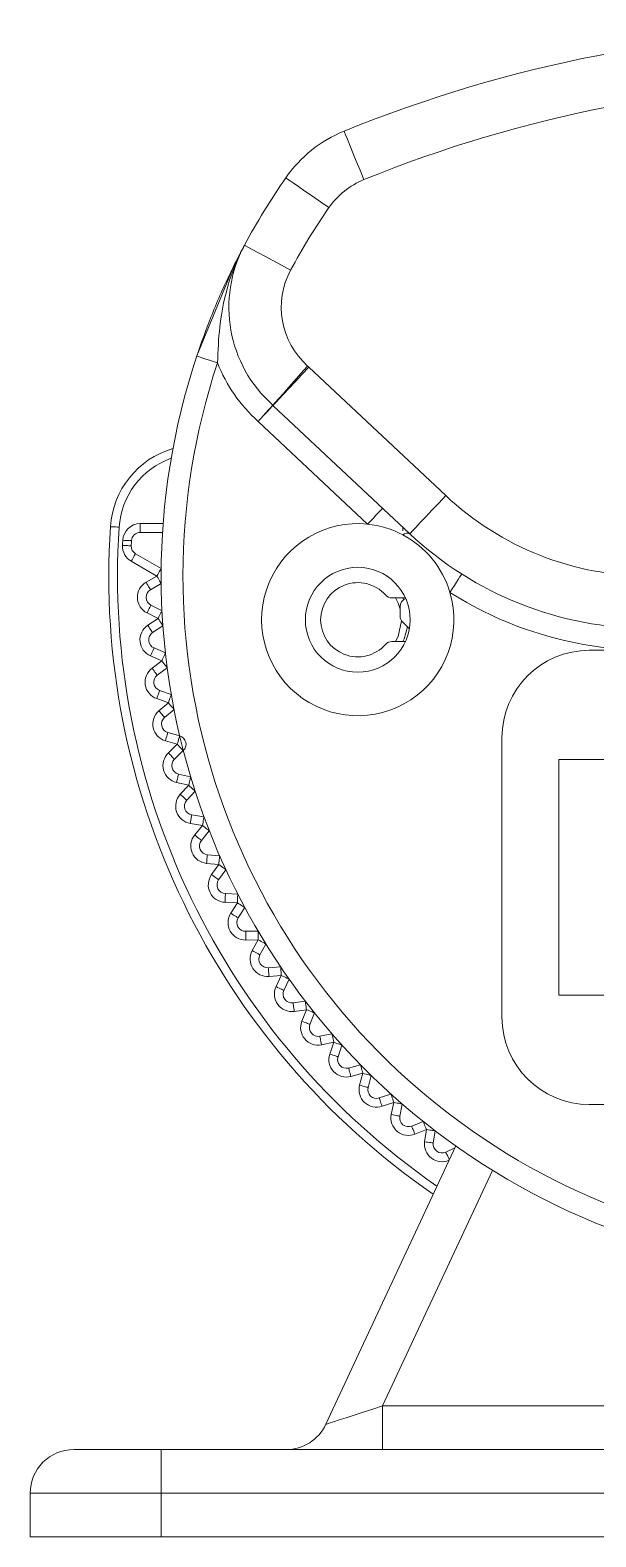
# Model space of a CAD drawing. Header units: inches. Extents: x 1.7 to 23.3, y 1.5 to 12.6.
# Drawn here: x 21.843 to 22.345, y 4.574 to 5.912 of the extents above; entities that cross this region are included whole.
import ezdxf

# ---------------------------------------------------------------- set-up
doc = ezdxf.new("R2010")
doc.units = ezdxf.units.IN
doc.header["$MEASUREMENT"] = 0

msp = doc.modelspace()

# ---------------------------------------------------------------- linework, layer by layer
at = {"color": 7, "linetype": 'Continuous', "lineweight": 15}
for p, q in [((22.090158, 5.613053), (22.211671, 5.498954)), ((22.179801, 5.465013), (22.058287, 5.579111)), ((22.142355, 5.473562), (22.04512, 5.564863)), ((21.940342, 5.466254), (21.940342, 5.474014)), ((21.960203, 5.466254), (21.940342, 5.466254)), ((22.17351, 5.47092), (22.17351, 5.467676)), ((21.955109, 5.427455), (21.932381, 5.440577)), ((21.936261, 5.447297), (21.958989, 5.434175)), ((21.945604, 5.421967), (21.955109, 5.427455)), ((21.958989, 5.420734), (21.949484, 5.415246)), ((22.175912, 5.408055), (22.163952, 5.408055)), ((21.956249, 5.389738), (21.94643, 5.394642)), ((21.949897, 5.401584), (21.959716, 5.39668)), ((22.171216, 5.391869), (22.171216, 5.400295)), ((21.947092, 5.383686), (21.956249, 5.389738)), ((21.960527, 5.383264), (21.951371, 5.377212)), ((22.179418, 5.380453), (22.173489, 5.386382)), ((22.163952, 5.369255), (22.175912, 5.369255)), ((21.959664, 5.352159), (21.949566, 5.356461)), ((21.952608, 5.3636), (21.962705, 5.359298)), ((22.820338, 5.361495), (22.339224, 5.361495)), ((21.950889, 5.345565), (21.959664, 5.352159)), ((21.964325, 5.345955), (21.955551, 5.339362)), ((21.965341, 5.314854), (21.955003, 5.318539)), ((21.956981, 5.307743), (21.965341, 5.314854)), ((21.957608, 5.325848), (21.967946, 5.322164)), ((21.970369, 5.308943), (21.962009, 5.301832)), ((21.964878, 5.288468), (21.97542, 5.285414)), ((21.973261, 5.277961), (21.962719, 5.281014)), ((21.965345, 5.270358), (21.973261, 5.277961)), ((22.261625, 5.283896), (22.261625, 5.03558)), ((21.978636, 5.272364), (21.970721, 5.264761)), ((22.312064, 5.054979), (22.312064, 5.264497)), ((22.385783, 5.264497), (22.312064, 5.264497)), ((21.974391, 5.251595), (21.985099, 5.249183)), ((21.983394, 5.241613), (21.972686, 5.244024)), ((21.975952, 5.233546), (21.983394, 5.241613)), ((21.989097, 5.236351), (21.981655, 5.228284)), ((21.995703, 5.205943), (21.984869, 5.207703)), ((21.986114, 5.215363), (21.996947, 5.213602)), ((21.988761, 5.197441), (21.995703, 5.205943)), ((22.001713, 5.201035), (21.994772, 5.192533)), ((22.010143, 5.171081), (21.999223, 5.172184)), ((22.000003, 5.179905), (22.010923, 5.178802)), ((22.003727, 5.162176), (22.010143, 5.171081)), ((22.016439, 5.166545), (22.010023, 5.15764)), ((22.016007, 5.145351), (22.026974, 5.144909)), ((22.026661, 5.137155), (22.015695, 5.137597)), ((22.020795, 5.127879), (22.026661, 5.137155)), ((22.03322, 5.133008), (22.027354, 5.123731)), ((22.034069, 5.111825), (22.045042, 5.112046)), ((22.045198, 5.104288), (22.034225, 5.104067)), ((22.039903, 5.094674), (22.045198, 5.104288)), ((22.051995, 5.100544), (22.0467, 5.090931)), ((22.054122, 5.079452), (22.065062, 5.080335)), ((22.065686, 5.0726), (22.054746, 5.071717)), ((22.060981, 5.062685), (22.065686, 5.0726)), ((22.072697, 5.069274), (22.067992, 5.059358)), ((22.076093, 5.048348), (22.086959, 5.049891)), ((22.521582, 5.054979), (22.312064, 5.054979)), ((22.08805, 5.042208), (22.077183, 5.040666)), ((22.083952, 5.032026), (22.08805, 5.042208)), ((22.095248, 5.03931), (22.09115, 5.029128)), ((22.099901, 5.018628), (22.110655, 5.020824)), ((22.112207, 5.01322), (22.101454, 5.011025)), ((22.108732, 5.00281), (22.112207, 5.01322)), ((22.119568, 5.010763), (22.116092, 5.000352)), ((22.125461, 4.9904), (22.136063, 4.99324)), ((22.138071, 4.985745), (22.12747, 4.982904)), ((22.135231, 4.975143), (22.138071, 4.985745)), ((22.145567, 4.983736), (22.142726, 4.973135)), ((22.152679, 4.963766), (22.16309, 4.967241)), ((22.165547, 4.959881), (22.155136, 4.956405)), ((22.163351, 4.949127), (22.165547, 4.959881)), ((22.17315, 4.958329), (22.170955, 4.947575)), ((22.339224, 4.957981), (22.424583, 4.957981)), ((22.181455, 4.938824), (22.191637, 4.942922)), ((22.194534, 4.935723), (22.184352, 4.931625)), ((22.192992, 4.924856), (22.194534, 4.935723)), ((22.202217, 4.934633), (22.200675, 4.923766)), ((22.105234, 4.673867), (22.220548, 4.92116)), ((22.211684, 4.915665), (22.219777, 4.919505)), ((22.15569, 4.651465), (22.15569, 4.690264)), ((22.15569, 4.690264), (23.003872, 4.690264)), ((21.88139, 4.651465), (21.958989, 4.651465)), ((21.958989, 4.612665), (21.958989, 4.651465)), ((21.958989, 4.651465), (23.200573, 4.651465)), ((21.958989, 4.612665), (21.842591, 4.612665)), ((21.842591, 4.573866), (21.842591, 4.612665)), ((23.200573, 4.612665), (21.958989, 4.612665)), ((21.958989, 4.612665), (21.958989, 4.573866)), ((21.958989, 4.573866), (21.842591, 4.573866)), ((23.200573, 4.573866), (21.958989, 4.573866))]:
    msp.add_line(p, q, dxfattribs=at)
at = {"color": 8, "linetype": 'Continuous', "lineweight": 15}
for p, q in [((21.940342, 5.474014), (21.960737, 5.474014)), ((22.173615, 5.408055), (22.174328, 5.406509)), ((22.253248, 4.899478), (22.15569, 4.690264))]:
    msp.add_line(p, q, dxfattribs=at)
at = {"color": 7, "linetype": 'Continuous', "lineweight": 15, "flags": 128}
for points in [[(22.139003, 5.779621), (22.135579, 5.788034), (22.132286, 5.796124), (22.129252, 5.80358), (22.126592, 5.810114), (22.124409, 5.815477), (22.122787, 5.819463), (22.121788, 5.821917), (22.121451, 5.822745)], [(22.06969, 5.781277), (22.070425, 5.780767), (22.072602, 5.779257), (22.076138, 5.776804), (22.080895, 5.773504), (22.086693, 5.769483), (22.093307, 5.764895), (22.100483, 5.759917), (22.107947, 5.75474)], [(22.032955, 5.721333), (22.023877, 5.703776), (21.990574, 5.62295)], [(22.032955, 5.721333), (22.033743, 5.720909), (22.036077, 5.719655), (22.039867, 5.717618), (22.044967, 5.714877), (22.051182, 5.711537), (22.058273, 5.707727), (22.065966, 5.703592), (22.073967, 5.699292)], [(21.990574, 5.62295), (21.990928, 5.622832), (21.991976, 5.622485), (21.993678, 5.62192), (21.995967, 5.62116), (21.998758, 5.620234), (22.001941, 5.619178), (22.005395, 5.618032), (22.008987, 5.61684)], [(22.058132, 5.579253), (22.058727, 5.579921), (22.060488, 5.581901), (22.063347, 5.585116), (22.067195, 5.589443), (22.071884, 5.594715), (22.077233, 5.60073), (22.083037, 5.607256), (22.089073, 5.614044)], [(22.058287, 5.579111), (22.0589, 5.579763), (22.060713, 5.581695), (22.063658, 5.584831), (22.067622, 5.589052), (22.072452, 5.594196), (22.077962, 5.600064), (22.08394, 5.606431), (22.090158, 5.613053)], [(22.179801, 5.465013), (22.180413, 5.465665), (22.182227, 5.467596), (22.185172, 5.470733), (22.189136, 5.474954), (22.193965, 5.480097), (22.199475, 5.485965), (22.205454, 5.492333), (22.211671, 5.498954)], [(22.142355, 5.473562), (22.144945, 5.476322), (22.147436, 5.478975), (22.149732, 5.48142), (22.151744, 5.483563), (22.153396, 5.485321), (22.154623, 5.486628), (22.155379, 5.487433), (22.155634, 5.487705)], [(21.913875, 5.471359), (21.914024, 5.471349), (21.914465, 5.47132), (21.91518, 5.471273), (21.916143, 5.47121), (21.917317, 5.471132), (21.918655, 5.471044), (21.920108, 5.470948), (21.921618, 5.470849)], [(21.932387, 5.454339), (21.932238, 5.454346), (21.931797, 5.454364), (21.931081, 5.454394), (21.930116, 5.454434), (21.928942, 5.454482), (21.927601, 5.454538), (21.926147, 5.454598), (21.924634, 5.454661)], [(21.932591, 5.45887), (21.932442, 5.458878), (21.932001, 5.458899), (21.931285, 5.458934), (21.930321, 5.458981), (21.929147, 5.459038), (21.927807, 5.459103), (21.926353, 5.459173), (21.924841, 5.459247)], [(21.936261, 5.447297), (21.936186, 5.447168), (21.935965, 5.446786), (21.935607, 5.446165), (21.935124, 5.445329), (21.934536, 5.44431), (21.933865, 5.443149), (21.933138, 5.441888), (21.932381, 5.440577)], [(21.949484, 5.415246), (21.949409, 5.415376), (21.949189, 5.415758), (21.94883, 5.416379), (21.948347, 5.417215), (21.947759, 5.418233), (21.947089, 5.419395), (21.946361, 5.420656), (21.945604, 5.421967)], [(21.958989, 5.434175), (21.958914, 5.434046), (21.958694, 5.433663), (21.958335, 5.433042), (21.957853, 5.432207), (21.957265, 5.431188), (21.956594, 5.430026), (21.955866, 5.428766), (21.955109, 5.427455)], [(21.958989, 5.420734), (21.958914, 5.420863), (21.958694, 5.421246), (21.958335, 5.421867), (21.957853, 5.422703), (21.957265, 5.423721), (21.956594, 5.424883), (21.955866, 5.426144), (21.955109, 5.427455)], [(22.215424, 5.41292), (22.217453, 5.416115), (22.219405, 5.419187), (22.221203, 5.422018), (22.22278, 5.424499), (22.224074, 5.426536), (22.225035, 5.428049), (22.225627, 5.428981), (22.225827, 5.429295)], [(22.167188, 5.408055), (22.169433, 5.403503), (22.171216, 5.398112)], [(21.949897, 5.401584), (21.94983, 5.401451), (21.949633, 5.401056), (21.949312, 5.400414), (21.948881, 5.399551), (21.948356, 5.398499), (21.947756, 5.397298), (21.947106, 5.395996), (21.94643, 5.394642)], [(21.959716, 5.39668), (21.959649, 5.396547), (21.959452, 5.396152), (21.959132, 5.39551), (21.9587, 5.394647), (21.958175, 5.393595), (21.957576, 5.392395), (21.956925, 5.391092), (21.956249, 5.389738)], [(21.951371, 5.377212), (21.951289, 5.377337), (21.951045, 5.377705), (21.95065, 5.378303), (21.950118, 5.379108), (21.949469, 5.38009), (21.94873, 5.381209), (21.947927, 5.382423), (21.947092, 5.383686)], [(21.960527, 5.383264), (21.960445, 5.383388), (21.960202, 5.383757), (21.959806, 5.384355), (21.959274, 5.38516), (21.958626, 5.386141), (21.957886, 5.38726), (21.957083, 5.388475), (21.956249, 5.389738)], [(22.172377, 5.387787), (22.169433, 5.373807), (22.167188, 5.369255)], [(21.952608, 5.3636), (21.952549, 5.363463), (21.952376, 5.363056), (21.952095, 5.362397), (21.951717, 5.361509), (21.951256, 5.360427), (21.95073, 5.359193), (21.95016, 5.357853), (21.949566, 5.356461)], [(21.962705, 5.359298), (21.962647, 5.35916), (21.962474, 5.358754), (21.962193, 5.358094), (21.961814, 5.357207), (21.961353, 5.356125), (21.960828, 5.354891), (21.960257, 5.353551), (21.959664, 5.352159)], [(21.955551, 5.339362), (21.955461, 5.339481), (21.955196, 5.339834), (21.954765, 5.340407), (21.954186, 5.341179), (21.953479, 5.342119), (21.952673, 5.343191), (21.951799, 5.344355), (21.950889, 5.345565)], [(21.964325, 5.345955), (21.964236, 5.346074), (21.96397, 5.346427), (21.96354, 5.347001), (21.96296, 5.347772), (21.962254, 5.348712), (21.961448, 5.349785), (21.960573, 5.350948), (21.959664, 5.352159)], [(21.957608, 5.325848), (21.957558, 5.325708), (21.957409, 5.325292), (21.957169, 5.324617), (21.956845, 5.323707), (21.95645, 5.3226), (21.956, 5.321336), (21.955511, 5.319965), (21.955003, 5.318539)], [(21.967946, 5.322164), (21.967896, 5.322023), (21.967748, 5.321607), (21.967507, 5.320932), (21.967183, 5.320023), (21.966789, 5.318915), (21.966338, 5.317652), (21.965849, 5.31628), (21.965341, 5.314854)], [(21.970369, 5.308943), (21.970272, 5.309057), (21.969986, 5.309393), (21.969522, 5.30994), (21.968896, 5.310675), (21.968134, 5.31157), (21.967265, 5.312592), (21.966322, 5.313701), (21.965341, 5.314854)], [(21.962009, 5.301832), (21.961912, 5.301946), (21.961626, 5.302282), (21.961161, 5.302828), (21.960536, 5.303563), (21.959774, 5.304459), (21.958905, 5.305481), (21.957962, 5.30659), (21.956981, 5.307743)], [(21.964878, 5.288468), (21.964836, 5.288325), (21.964713, 5.287901), (21.964514, 5.287212), (21.964245, 5.286285), (21.963918, 5.285155), (21.963545, 5.283867), (21.96314, 5.282468), (21.962719, 5.281014)], [(21.97542, 5.285414), (21.975378, 5.285271), (21.975255, 5.284847), (21.975056, 5.284158), (21.974787, 5.283231), (21.97446, 5.282102), (21.974087, 5.280813), (21.973682, 5.279415), (21.973261, 5.277961)], [(21.978636, 5.272364), (21.978533, 5.272472), (21.978227, 5.27279), (21.97773, 5.273308), (21.977062, 5.274003), (21.976247, 5.274852), (21.975318, 5.275819), (21.97431, 5.276869), (21.973261, 5.277961)], [(21.970721, 5.264761), (21.970617, 5.264869), (21.970312, 5.265187), (21.969815, 5.265704), (21.969146, 5.2664), (21.968332, 5.267249), (21.967402, 5.268216), (21.966394, 5.269266), (21.965345, 5.270358)], [(21.974391, 5.251595), (21.974358, 5.251449), (21.974261, 5.251018), (21.974104, 5.250319), (21.973892, 5.249377), (21.973633, 5.24823), (21.973339, 5.246921), (21.973019, 5.245501), (21.972686, 5.244024)], [(21.985099, 5.249183), (21.985066, 5.249038), (21.984969, 5.248607), (21.984811, 5.247907), (21.984599, 5.246966), (21.984341, 5.245819), (21.984046, 5.24451), (21.983726, 5.24309), (21.983394, 5.241613)], [(21.989097, 5.236351), (21.988988, 5.236452), (21.988663, 5.236752), (21.988136, 5.237238), (21.987427, 5.237892), (21.986562, 5.23869), (21.985576, 5.239599), (21.984506, 5.240586), (21.983394, 5.241613)], [(21.981655, 5.228284), (21.981546, 5.228385), (21.981221, 5.228684), (21.980694, 5.229171), (21.979985, 5.229825), (21.97912, 5.230622), (21.978134, 5.231532), (21.977064, 5.232519), (21.975952, 5.233546)], [(21.986114, 5.215363), (21.98609, 5.215216), (21.986019, 5.21478), (21.985904, 5.214072), (21.985749, 5.213119), (21.985561, 5.211959), (21.985345, 5.210635), (21.985112, 5.209198), (21.984869, 5.207703)], [(21.996947, 5.213602), (21.996923, 5.213455), (21.996853, 5.213019), (21.996738, 5.212311), (21.996583, 5.211359), (21.996394, 5.210198), (21.996179, 5.208874), (21.995945, 5.207437), (21.995703, 5.205943)], [(21.994772, 5.192533), (21.994656, 5.192628), (21.994314, 5.192907), (21.993759, 5.19336), (21.993011, 5.193971), (21.992101, 5.194715), (21.991061, 5.195563), (21.989934, 5.196484), (21.988761, 5.197441)], [(22.001713, 5.201035), (22.001598, 5.201129), (22.001256, 5.201409), (22.0007, 5.201862), (21.999953, 5.202473), (21.999042, 5.203216), (21.998003, 5.204065), (21.996875, 5.204985), (21.995703, 5.205943)], [(22.000003, 5.179905), (21.999988, 5.179757), (21.999943, 5.179317), (21.999871, 5.178604), (21.999774, 5.177644), (21.999656, 5.176474), (21.999521, 5.175139), (21.999375, 5.173691), (21.999223, 5.172184)], [(22.010923, 5.178802), (22.010908, 5.178653), (22.010863, 5.178214), (22.010791, 5.177501), (22.010694, 5.17654), (22.010576, 5.175371), (22.010441, 5.174036), (22.010295, 5.172587), (22.010143, 5.171081)], [(22.016439, 5.166545), (22.016318, 5.166633), (22.01596, 5.166891), (22.015378, 5.16731), (22.014595, 5.167874), (22.013641, 5.168561), (22.012552, 5.169345), (22.011371, 5.170196), (22.010143, 5.171081)], [(22.010023, 5.15764), (22.009902, 5.157727), (22.009544, 5.157985), (22.008962, 5.158404), (22.008179, 5.158969), (22.007225, 5.159656), (22.006137, 5.16044), (22.004956, 5.161291), (22.003727, 5.162176)], [(22.016007, 5.145351), (22.016001, 5.145202), (22.015983, 5.14476), (22.015955, 5.144044), (22.015916, 5.14308), (22.015868, 5.141905), (22.015814, 5.140564), (22.015756, 5.13911), (22.015695, 5.137597)], [(22.026974, 5.144909), (22.026968, 5.14476), (22.02695, 5.144318), (22.026921, 5.143602), (22.026882, 5.142638), (22.026835, 5.141463), (22.026781, 5.140122), (22.026722, 5.138668), (22.026661, 5.137155)], [(22.027354, 5.123731), (22.027228, 5.123811), (22.026855, 5.124047), (22.026249, 5.12443), (22.025433, 5.124946), (22.024439, 5.125574), (22.023305, 5.126291), (22.022075, 5.127069), (22.020795, 5.127879)], [(22.03322, 5.133008), (22.033094, 5.133087), (22.032721, 5.133323), (22.032115, 5.133707), (22.031299, 5.134222), (22.030305, 5.134851), (22.029171, 5.135568), (22.027941, 5.136346), (22.026661, 5.137155)], [(22.034069, 5.111825), (22.034072, 5.111676), (22.034081, 5.111235), (22.034095, 5.110518), (22.034115, 5.109553), (22.034138, 5.108377), (22.034165, 5.107036), (22.034195, 5.105581), (22.034225, 5.104067)], [(22.045042, 5.112046), (22.045045, 5.111897), (22.045054, 5.111456), (22.045068, 5.110739), (22.045088, 5.109774), (22.045112, 5.108598), (22.045139, 5.107257), (22.045168, 5.105802), (22.045198, 5.104288)], [(22.051995, 5.100544), (22.051865, 5.100616), (22.051478, 5.100829), (22.05085, 5.101175), (22.050005, 5.101641), (22.048975, 5.102208), (22.0478, 5.102855), (22.046524, 5.103558), (22.045198, 5.104288)], [(22.0467, 5.090931), (22.04657, 5.091003), (22.046183, 5.091216), (22.045555, 5.091562), (22.044709, 5.092027), (22.043679, 5.092594), (22.042504, 5.093242), (22.041229, 5.093944), (22.039903, 5.094674)], [(22.054122, 5.079452), (22.054134, 5.079303), (22.054169, 5.078863), (22.054227, 5.078148), (22.054305, 5.077187), (22.054399, 5.076014), (22.054507, 5.074677), (22.054624, 5.073226), (22.054746, 5.071717)], [(22.065062, 5.080335), (22.065074, 5.080187), (22.065109, 5.079746), (22.065167, 5.079032), (22.065245, 5.07807), (22.065339, 5.076898), (22.065447, 5.07556), (22.065564, 5.074109), (22.065686, 5.0726)], [(22.067992, 5.059358), (22.067857, 5.059422), (22.067458, 5.059611), (22.06681, 5.059919), (22.065938, 5.060332), (22.064876, 5.060836), (22.063664, 5.061412), (22.062349, 5.062036), (22.060981, 5.062685)], [(22.072697, 5.069274), (22.072562, 5.069338), (22.072163, 5.069527), (22.071515, 5.069834), (22.070643, 5.070248), (22.069581, 5.070752), (22.068369, 5.071327), (22.067054, 5.071951), (22.065686, 5.0726)], [(22.076093, 5.048348), (22.076113, 5.048201), (22.076176, 5.047764), (22.076276, 5.047054), (22.076412, 5.046098), (22.076577, 5.044934), (22.076766, 5.043606), (22.07697, 5.042164), (22.077183, 5.040666)], [(22.086959, 5.049891), (22.08698, 5.049743), (22.087042, 5.049306), (22.087143, 5.048596), (22.087279, 5.04764), (22.087444, 5.046476), (22.087632, 5.045148), (22.087837, 5.043706), (22.08805, 5.042208)], [(22.095248, 5.03931), (22.09511, 5.039366), (22.0947, 5.039531), (22.094035, 5.039799), (22.09314, 5.040159), (22.092049, 5.040598), (22.090804, 5.041099), (22.089454, 5.041642), (22.08805, 5.042208)], [(22.09115, 5.029128), (22.091012, 5.029184), (22.090602, 5.029349), (22.089937, 5.029617), (22.089042, 5.029977), (22.087951, 5.030416), (22.086707, 5.030917), (22.085356, 5.03146), (22.083952, 5.032026)], [(22.110655, 5.020824), (22.110685, 5.020677), (22.110773, 5.020245), (22.110917, 5.019542), (22.11111, 5.018597), (22.111345, 5.017444), (22.111613, 5.01613), (22.111904, 5.014704), (22.112207, 5.01322)], [(22.099901, 5.018628), (22.099931, 5.018482), (22.10002, 5.018049), (22.100163, 5.017347), (22.100356, 5.016401), (22.100591, 5.015249), (22.10086, 5.013935), (22.101151, 5.012508), (22.101454, 5.011025)], [(22.119568, 5.010763), (22.119426, 5.01081), (22.119008, 5.01095), (22.118327, 5.011177), (22.117412, 5.011483), (22.116297, 5.011855), (22.115024, 5.01228), (22.113643, 5.012741), (22.112207, 5.01322)], [(22.116092, 5.000352), (22.115951, 5.0004), (22.115532, 5.000539), (22.114852, 5.000767), (22.113936, 5.001072), (22.112821, 5.001444), (22.111548, 5.001869), (22.110168, 5.00233), (22.108732, 5.00281)], [(22.136063, 4.99324), (22.136101, 4.993096), (22.136216, 4.99267), (22.136401, 4.991977), (22.136651, 4.991045), (22.136955, 4.989909), (22.137303, 4.988613), (22.137679, 4.987207), (22.138071, 4.985745)], [(22.125461, 4.9904), (22.1255, 4.990256), (22.125614, 4.989829), (22.1258, 4.989136), (22.126049, 4.988204), (22.126354, 4.987068), (22.126701, 4.985773), (22.127078, 4.984366), (22.12747, 4.982904)], [(22.145567, 4.983736), (22.145423, 4.983775), (22.144996, 4.983889), (22.144303, 4.984075), (22.143371, 4.984325), (22.142235, 4.984629), (22.14094, 4.984976), (22.139534, 4.985353), (22.138071, 4.985745)], [(22.142726, 4.973135), (22.142582, 4.973173), (22.142155, 4.973288), (22.141463, 4.973473), (22.140531, 4.973723), (22.139395, 4.974027), (22.138099, 4.974375), (22.136693, 4.974751), (22.135231, 4.975143)], [(22.16309, 4.967241), (22.163137, 4.9671), (22.163277, 4.966681), (22.163504, 4.966001), (22.163809, 4.965086), (22.164182, 4.96397), (22.164606, 4.962698), (22.165067, 4.961317), (22.165547, 4.959881)], [(22.152679, 4.963766), (22.152726, 4.963624), (22.152866, 4.963206), (22.153093, 4.962525), (22.153399, 4.96161), (22.153771, 4.960495), (22.154196, 4.959222), (22.154657, 4.957841), (22.155136, 4.956405)], [(22.17315, 4.958329), (22.173004, 4.958359), (22.172571, 4.958447), (22.171869, 4.95859), (22.170923, 4.958783), (22.169771, 4.959019), (22.168456, 4.959287), (22.16703, 4.959578), (22.165547, 4.959881)], [(22.170955, 4.947575), (22.170808, 4.947605), (22.170376, 4.947693), (22.169673, 4.947837), (22.168728, 4.94803), (22.167575, 4.948265), (22.166261, 4.948533), (22.164835, 4.948824), (22.163351, 4.949127)], [(22.191637, 4.942922), (22.191692, 4.942784), (22.191857, 4.942374), (22.192125, 4.941709), (22.192485, 4.940813), (22.192924, 4.939723), (22.193425, 4.938478), (22.193969, 4.937128), (22.194534, 4.935723)], [(22.181455, 4.938824), (22.181511, 4.938686), (22.181675, 4.938276), (22.181943, 4.937611), (22.182303, 4.936716), (22.182742, 4.935625), (22.183243, 4.93438), (22.183787, 4.93303), (22.184352, 4.931625)], [(22.202217, 4.934633), (22.202069, 4.934654), (22.201632, 4.934716), (22.200922, 4.934817), (22.199967, 4.934952), (22.198802, 4.935117), (22.197474, 4.935306), (22.196033, 4.93551), (22.194534, 4.935723)], [(22.200675, 4.923766), (22.200527, 4.923787), (22.20009, 4.923849), (22.19938, 4.92395), (22.198425, 4.924085), (22.19726, 4.924251), (22.195932, 4.924439), (22.194491, 4.924644), (22.192992, 4.924856)], [(22.105234, 4.673867), (22.106, 4.674116), (22.108276, 4.674856), (22.111993, 4.676064), (22.117038, 4.677703), (22.123257, 4.679724), (22.130462, 4.682065), (22.138433, 4.684656), (22.146929, 4.687417), (22.15569, 4.690264)]]:
    msp.add_lwpolyline(points, dxfattribs=at)
at = {"color": 8, "linetype": 'Continuous', "lineweight": 15, "flags": 128}
for points in [[(22.177607, 5.382264), (22.174682, 5.371633), (22.173615, 5.369255)], [(22.211684, 4.915665), (22.211748, 4.91553), (22.211938, 4.915132), (22.212245, 4.914484), (22.212659, 4.913612), (22.213163, 4.912549), (22.213738, 4.911337), (22.214362, 4.910022), (22.214863, 4.908967)]]:
    msp.add_lwpolyline(points, dxfattribs=at)
at = {"color": 7, "linetype": 'Continuous', "lineweight": 15}
msp.add_circle((22.133587, 5.388655), 0.046559, dxfattribs=at)
for centre, radius, start, end in [((22.579781, 4.696698), 1.21575, 67.852408, 112.147592), ((22.579781, 4.696698), 1.169191, 67.852408, 112.147592), ((22.165332, 5.714935), 0.116398, 112.147592, 145.25307), ((22.579781, 5.427455), 0.620792, 145.25307, 151.745262), ((22.165332, 5.714935), 0.069839, 112.147592, 145.25307), ((22.579781, 5.427455), 0.574233, 145.25307, 151.745262), ((22.135485, 5.666231), 0.116398, 151.745262, 228.352078), ((22.135485, 5.666231), 0.069839, 151.745262, 228.352078), ((22.579781, 5.427455), 0.620792, 161.644483, 18.355517), ((22.579781, 5.427455), 0.601392, 161.644483, 18.355517), ((22.135485, 5.666231), 0.135798, 201.327824, 228.28418), ((22.052976, 5.573454), 0.054319, 46.802582, 48.352078), ((22.052976, 5.573454), 0.00776, 46.802582, 48.352078), ((21.991306, 5.466254), 0.077599, 106.393549, 176.227816), ((22.392271, 5.691291), 0.263837, 226.802582, 270), ((22.579781, 5.427455), 0.667351, 176.227816, 235.37277), ((21.940342, 5.458494), 0.01552, 90, 177.220933), ((21.940342, 5.458494), 0.00776, 90, 177.220933), ((22.133587, 5.388655), 0.085359, 84.104372, 16.515536), ((22.133587, 5.388655), 0.085359, 62.104675, 84.104372), ((22.177404, 5.45947), 0.006038, 66.616325, 130.004159), ((22.133587, 5.388655), 0.085359, 16.515536, 62.104675), ((22.392271, 5.691291), 0.310396, 226.802582, 270), ((21.940141, 5.454017), 0.01552, 177.622005, 240), ((22.579781, 5.427455), 0.655712, 177.220933, 177.622005), ((21.940141, 5.454017), 0.00776, 177.622005, 240), ((22.579781, 5.427455), 0.647952, 177.220933, 177.622005), ((21.953364, 5.408526), 0.01552, 120, 243.461538), ((22.133587, 5.388655), 0.03298, 41.810315, 318.189685), ((21.953364, 5.408526), 0.00776, 120, 243.461538), ((22.163952, 5.415815), 0.00776, 221.810315, 270), ((22.392271, 5.691291), 0.329796, 237.572422, 270), ((22.178976, 5.400295), 0.00776, 111.342505, 180), ((21.95565, 5.370739), 0.01552, 123.461538, 246.923077), ((22.178976, 5.391869), 0.00776, 180, 225), ((21.95565, 5.370739), 0.00776, 123.461538, 246.923077), ((22.163952, 5.361495), 0.00776, 90, 138.189685), ((22.339224, 5.283896), 0.077599, 90, 180), ((21.960213, 5.333158), 0.01552, 126.923077, 250.384615), ((21.960213, 5.333158), 0.00776, 126.923077, 250.384615), ((21.967037, 5.295921), 0.01552, 130.384615, 253.846154), ((21.967037, 5.295921), 0.00776, 130.384615, 253.846154), ((21.973261, 5.277961), 0.00776, 313.846154, 73.846154), ((21.976096, 5.259165), 0.01552, 133.846154, 257.307692), ((21.976096, 5.259165), 0.00776, 133.846154, 257.307692), ((21.987359, 5.223022), 0.01552, 137.307692, 260.769231), ((21.987359, 5.223022), 0.00776, 137.307692, 260.769231), ((22.000783, 5.187626), 0.01552, 140.769231, 264.230769), ((22.000783, 5.187626), 0.00776, 140.769231, 264.230769), ((22.01632, 5.153104), 0.01552, 144.230769, 267.692308), ((22.01632, 5.153104), 0.00776, 144.230769, 267.692308), ((22.033913, 5.119584), 0.01552, 147.692308, 271.153846), ((22.033913, 5.119584), 0.00776, 147.692308, 271.153846), ((22.053497, 5.087187), 0.01552, 151.153846, 274.615385), ((22.053497, 5.087187), 0.00776, 151.153846, 274.615385), ((22.075002, 5.056031), 0.01552, 154.615385, 278.076923), ((22.075002, 5.056031), 0.00776, 154.615385, 278.076923), ((22.339224, 5.03558), 0.077599, 180, 270), ((22.098349, 5.026231), 0.01552, 158.076923, 281.538462), ((22.098349, 5.026231), 0.00776, 158.076923, 281.538462), ((22.123453, 4.997895), 0.01552, 161.538462, 285), ((22.123453, 4.997895), 0.00776, 161.538462, 285), ((22.150221, 4.971126), 0.01552, 165, 288.461538), ((22.150221, 4.971126), 0.00776, 165, 288.461538), ((22.178558, 4.946023), 0.01552, 168.461538, 291.923077), ((22.178558, 4.946023), 0.00776, 168.461538, 291.923077), ((22.208358, 4.922676), 0.00776, 171.923077, 295.384615), ((22.070069, 4.690264), 0.038799, 270, 335), ((21.88139, 4.612665), 0.038799, 90, 180)]:
    msp.add_arc(centre, radius, start, end, dxfattribs=at)
at = {"color": 8, "linetype": 'Continuous', "lineweight": 15}
for centre, radius, start, end in [((21.991306, 5.466254), 0.069839, 109.614203, 176.227816), ((22.579781, 5.427455), 0.659591, 176.227816, 235.258411), ((22.208358, 4.922676), 0.01552, 171.923077, 293.865418)]:
    msp.add_arc(centre, radius, start, end, dxfattribs=at)
at = {"color": 7, "linetype": 'Continuous', "lineweight": 15}
for points, knots in [([(21.990574, 5.62295), (21.994684, 5.634626), (22.003707, 5.660263), (22.01704, 5.690138), (22.027166, 5.710434), (22.031747, 5.719083), (22.032895, 5.72122), (22.032955, 5.721333)], [0, 0, 0, 0, 0.322305493, 0.707624443, 0.927516189, 0.996190978, 1, 1, 1, 1]), ([(22.032955, 5.721333), (22.032885, 5.721201), (22.032644, 5.720752), (22.031529, 5.718648), (22.026498, 5.708724), (22.017342, 5.685631), (22.010524, 5.652602), (22.009447, 5.627543), (22.008987, 5.61684)], [0, 0, 0, 0, 0.00418325, 0.01430034, 0.06675956, 0.31609332, 0.70792197, 1, 1, 1, 1]), ([(22.04512, 5.564863), (22.045432, 5.565208), (22.046392, 5.566269), (22.048791, 5.568918), (22.05216, 5.572643), (22.055459, 5.576293), (22.057701, 5.578775), (22.057989, 5.579094), (22.058132, 5.579253)], [0, 0, 0, 0, 0.045933761, 0.141427105, 0.356096304, 0.570737422, 0.785372612, 1, 1, 1, 1]), ([(22.04512, 5.564863), (22.045436, 5.565205), (22.046407, 5.566255), (22.048833, 5.56888), (22.052241, 5.572568), (22.055581, 5.576182), (22.057851, 5.578639), (22.058142, 5.578954), (22.058287, 5.579111)], [0, 0, 0, 0, 0.04593443, 0.14142689, 0.3560966, 0.57073725, 0.78537286, 1, 1, 1, 1])]:
    msp.add_open_spline(points, degree=3, knots=knots, dxfattribs=at)

doc.saveas('drawing.dxf')
